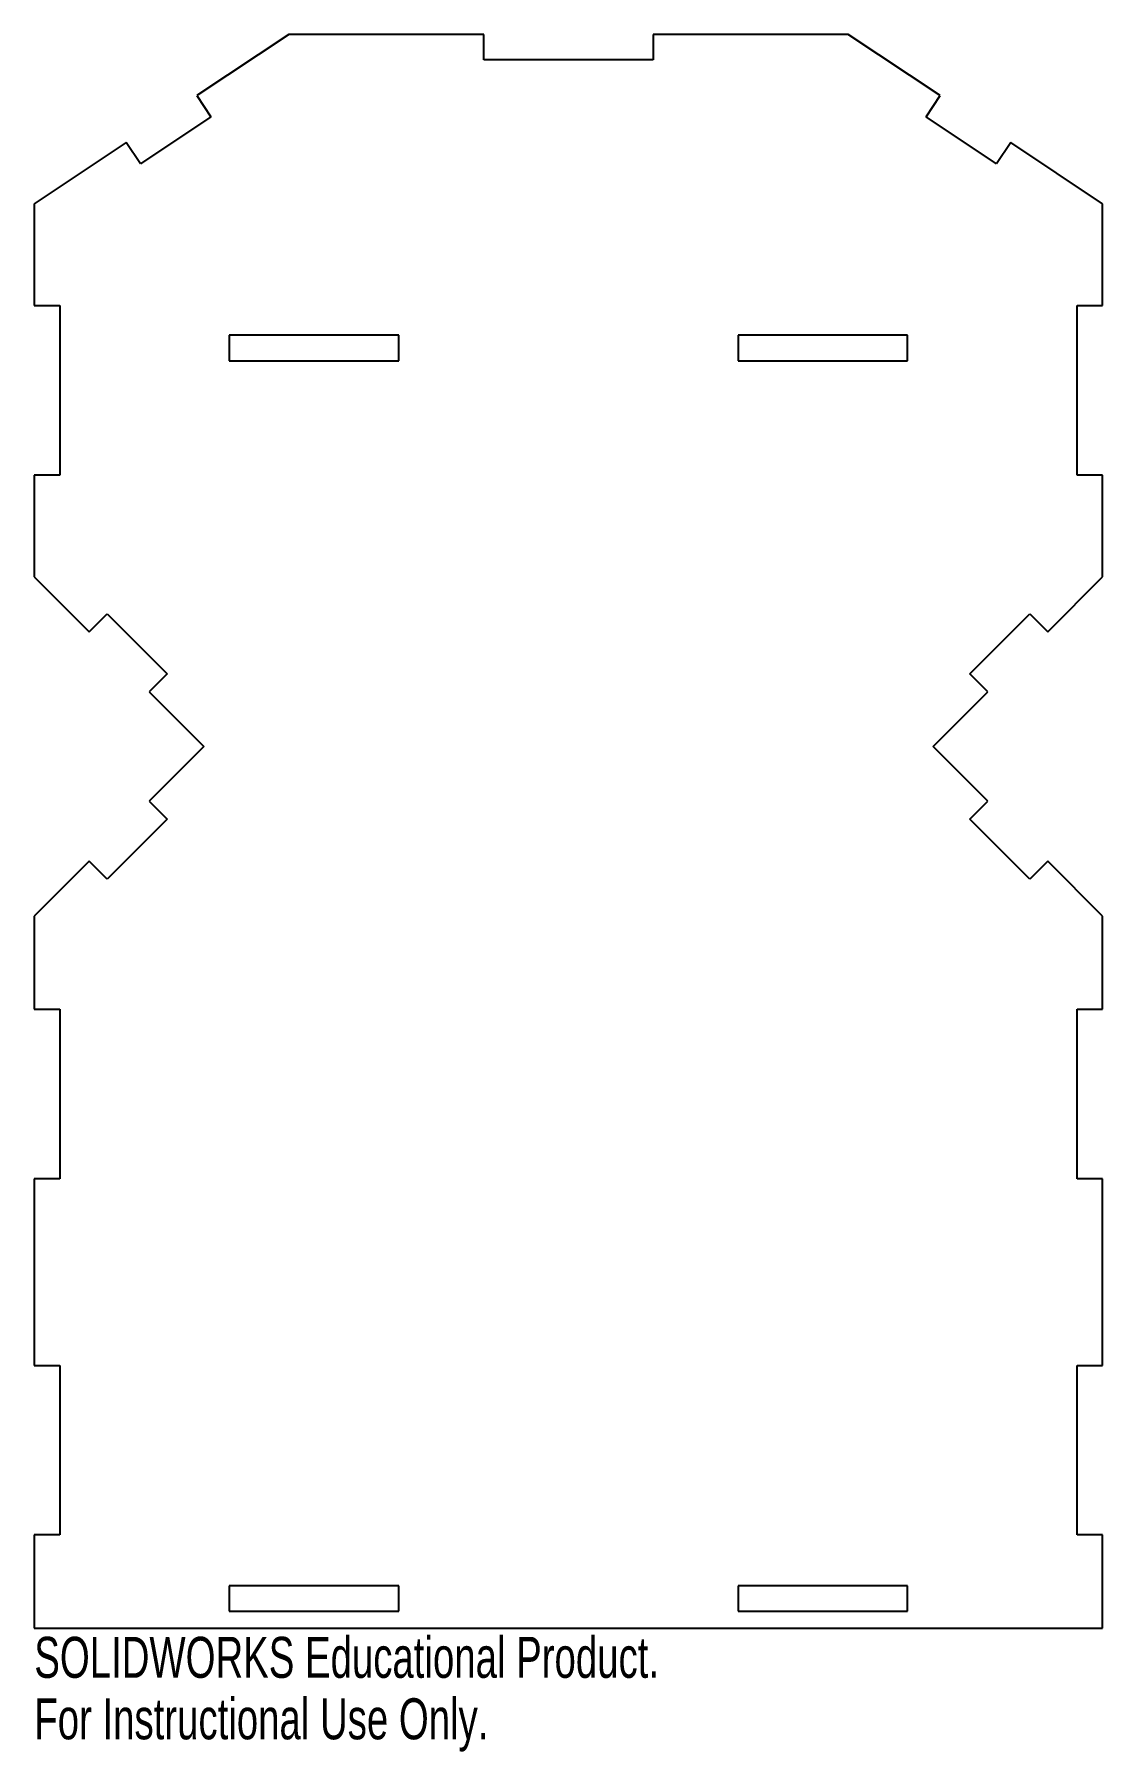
# Model space of a CAD drawing. Header units: millimetres. Extents: x -64 to 62, y -99 to 104.
import ezdxf

# ---------------------------------------------------------------- set-up
doc = ezdxf.new("R2010")
doc.units = ezdxf.units.MM
doc.styles.add('SLDTEXTSTYLE0', font='TXT', dxfattribs={"width": 0.7})

msp = doc.modelspace()

# ---------------------------------------------------------------- linework, layer by layer
at = {"color": 7, "linetype": 'Continuous', "lineweight": 25}
for p, q in [((-33.73, 104), (-44.57, 96.77)), ((-10.73, 104), (-33.73, 104)), ((-10.73, 101), (-10.73, 104)), ((9.27, 104), (9.27, 101)), ((32.27, 104), (9.27, 104)), ((43.11, 96.77), (32.27, 104)), ((9.27, 101), (-10.73, 101)), ((-44.57, 96.77), (-42.9, 94.28)), ((41.45, 94.28), (43.11, 96.77)), ((-42.9, 94.28), (-51.22, 88.73)), ((49.77, 88.73), (41.45, 94.28)), ((-52.89, 91.23), (-63.73, 84)), ((-51.22, 88.73), (-52.89, 91.23)), ((51.43, 91.23), (49.77, 88.73)), ((62.27, 84), (51.43, 91.23)), ((-63.73, 84), (-63.73, 72)), ((62.27, 72), (62.27, 84)), ((-63.73, 72), (-60.73, 72)), ((-60.73, 72), (-60.73, 52)), ((59.27, 72), (62.27, 72)), ((59.27, 52), (59.27, 72)), ((-20.73, 68.5), (-40.73, 68.5)), ((-40.73, 68.5), (-40.73, 65.5)), ((-20.73, 65.5), (-20.73, 68.5)), ((39.27, 68.5), (19.27, 68.5)), ((19.27, 68.5), (19.27, 65.5)), ((39.27, 65.5), (39.27, 68.5)), ((-40.73, 65.5), (-20.73, 65.5)), ((19.27, 65.5), (39.27, 65.5)), ((-63.73, 52), (-63.73, 40)), ((-60.73, 52), (-63.73, 52)), ((62.27, 52), (59.27, 52)), ((62.27, 40), (62.27, 52)), ((-63.73, 40), (-57.26, 33.54)), ((55.81, 33.54), (62.27, 40)), ((-57.26, 33.54), (-55.14, 35.66)), ((-55.14, 35.66), (-48.07, 28.59)), ((46.62, 28.59), (53.69, 35.66)), ((53.69, 35.66), (55.81, 33.54)), ((-48.07, 28.59), (-50.19, 26.46)), ((48.74, 26.46), (46.62, 28.59)), ((-50.19, 26.46), (-43.73, 20)), ((42.27, 20), (48.74, 26.46)), ((-43.73, 20), (-50.19, 13.54)), ((48.74, 13.54), (42.27, 20)), ((-50.19, 13.54), (-48.07, 11.41)), ((46.62, 11.41), (48.74, 13.54)), ((-48.07, 11.41), (-55.14, 4.34)), ((53.69, 4.34), (46.62, 11.41)), ((-57.26, 6.46), (-63.73, 0)), ((-55.14, 4.34), (-57.26, 6.46)), ((55.81, 6.46), (53.69, 4.34)), ((62.27, 0), (55.81, 6.46)), ((-63.73, 0), (-63.73, -11)), ((62.27, -11), (62.27, 0)), ((-63.73, -11), (-60.73, -11)), ((-60.73, -11), (-60.73, -31)), ((59.27, -11), (62.27, -11)), ((59.27, -31), (59.27, -11)), ((-63.73, -31), (-63.73, -53)), ((-60.73, -31), (-63.73, -31)), ((62.27, -31), (59.27, -31)), ((62.27, -53), (62.27, -31)), ((-63.73, -53), (-60.73, -53)), ((-60.73, -53), (-60.73, -73)), ((59.27, -53), (62.27, -53)), ((59.27, -73), (59.27, -53)), ((-63.73, -73), (-63.73, -84)), ((-60.73, -73), (-63.73, -73)), ((62.27, -73), (59.27, -73)), ((62.27, -84), (62.27, -73)), ((-20.73, -79), (-40.73, -79)), ((-40.73, -79), (-40.73, -82)), ((-20.73, -82), (-20.73, -79)), ((39.27, -79), (19.27, -79)), ((19.27, -79), (19.27, -82)), ((39.27, -82), (39.27, -79)), ((-40.73, -82), (-20.73, -82)), ((19.27, -82), (39.27, -82)), ((-63.73, -84), (62.27, -84))]:
    msp.add_line(p, q, dxfattribs=at)

# ---------------------------------------------------------------- texts
at = {"color": 7, "linetype": 'Continuous', "char_height": 4.8336, "attachment_point": 1, "style": 'SLDTEXTSTYLE0'}
for s, insert in [('SOLIDWORKS Educational Product.', (-63.73, -85.02)), ('For Instructional Use Only.', (-63.73, -92.27))]:
    msp.add_mtext(s, dxfattribs=dict(at, insert=insert))

doc.saveas('drawing.dxf')
